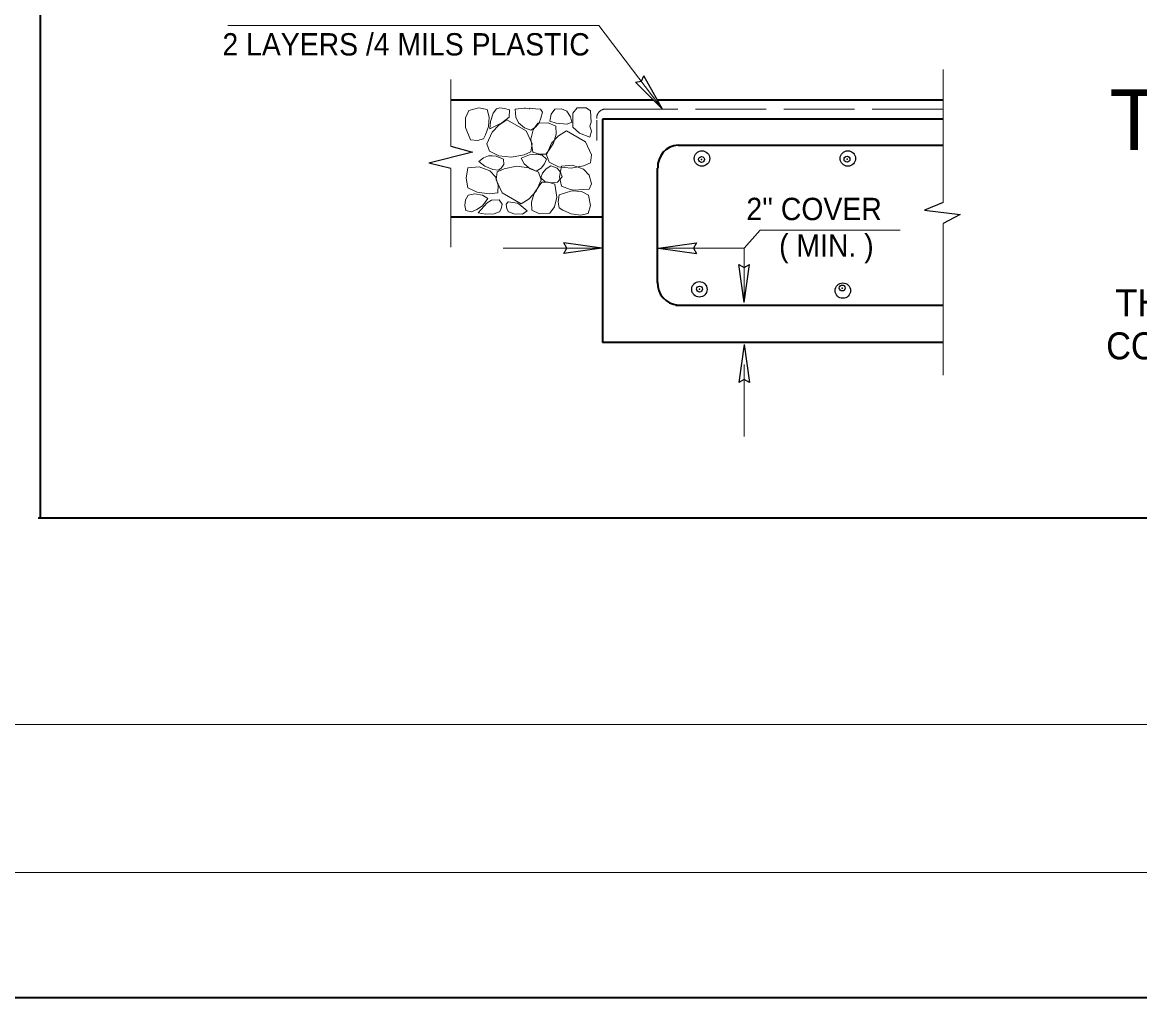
# Model space of a CAD drawing. Extents: x 34103 to 34476, y -22046 to -21727.
# Drawn here: x 34139.99 to 34177.9, y -21997.56 to -21964.48 of the extents above; entities that cross this region are included whole.
import ezdxf
from ezdxf.enums import TextEntityAlignment as Align

# ---------------------------------------------------------------- set-up
doc = ezdxf.new("R2010")
doc.units = 0
doc.header["$LTSCALE"] = 0.4
doc.header["$PDMODE"] = 32
doc.header["$PDSIZE"] = 0.2
doc.linetypes.add('LONG_DASHED', pattern=[7.5, 6, -1.5])
doc.layers.add('1', color=7, linetype='Continuous', lineweight=25)

msp = doc.modelspace()

# ---------------------------------------------------------------- linework, layer by layer
at = {"layer": '1', "lineweight": 13}
for p, q in [((34171.2306, -21970.5873), (34171.2306, -21966.0807)), ((34154.5338, -21968.6847), (34154.5338, -21966.4232)), ((34154.5338, -21969.4421), (34154.5338, -21972.1007)), ((34171.2306, -21971.2996), (34171.2306, -21976.4417)), ((34156.3048, -21972.1393), (34159.5627, -21972.1393)), ((34164.4784, -21972.1393), (34161.5759, -21972.1393)), ((34164.4784, -21972.1393), (34164.4784, -21973.9823)), ((34164.4851, -21978.5299), (34164.4851, -21976.0869))]:
    msp.add_line(p, q, dxfattribs=at)
at = {"layer": '1'}
for p, q in [((34161.7108, -21967.4271), (34160.7891, -21966.5069)), ((34161.7108, -21967.4271), (34161.0714, -21966.2924)), ((34154.5338, -21969.4421), (34153.7792, -21969.2605)), ((34159.6498, -21972.1386), (34158.3595, -21971.9613)), ((34159.6498, -21972.1386), (34158.3595, -21972.3158)), ((34161.5762, -21972.1398), (34162.8664, -21971.9625)), ((34161.5762, -21972.1398), (34162.8664, -21972.3172)), ((34164.479, -21973.982), (34164.3018, -21972.6917)), ((34164.479, -21973.982), (34164.6563, -21972.6917)), ((34164.4777, -21975.4046), (34164.3005, -21976.6948)), ((34164.4777, -21975.4046), (34164.6552, -21976.6948))]:
    msp.add_line(p, q, dxfattribs=at)
at = {"layer": '1', "lineweight": 35}
for p, q in [((34161.4095, -21967.1262), (34154.5338, -21967.1262)), ((34171.2255, -21967.1262), (34161.5413, -21967.1262)), ((34159.6754, -21967.7602), (34159.6754, -21975.3362)), ((34171.2255, -21967.7602), (34159.6754, -21967.7602)), ((34162.2416, -21968.6417), (34171.2255, -21968.6417)), ((34161.5409, -21973.3033), (34161.5409, -21969.4306)), ((34159.6754, -21971.0868), (34154.5338, -21971.0868)), ((34162.1617, -21974.0701), (34171.2255, -21974.0701)), ((34171.2255, -21975.3362), (34159.6754, -21975.3362))]:
    msp.add_line(p, q, dxfattribs=at)
at = {"layer": '1', "linetype": 'LONG_DASHED', "lineweight": 13}
for p, q in [((34171.2255, -21967.4289), (34159.8333, -21967.4289)), ((34159.4801, -21968.4859), (34159.4801, -21967.7969))]:
    msp.add_line(p, q, dxfattribs=at)
at = {"layer": '1', "lineweight": 35}
msp.add_lwpolyline([(34103.186, -21997.5558), (34476.373, -21997.5558), (34476.373, -21727.2399), (34103.186, -21727.2399)], close=True, dxfattribs=at)
at = {"layer": '1', "lineweight": 13}
for points in [[(34471.0532, -21993.3173), (34111.0533, -21993.3173), (34111.0533, -21763.3175), (34471.0532, -21763.3175)], [(34155.7565, -21967.4349), (34155.8243, -21967.6979), (34155.8092, -21968.0146), (34155.7001, -21968.3006), (34155.636, -21968.4369), (34155.4287, -21968.4839), (34155.1905, -21968.4688), (34155.0268, -21968.0531), (34155.0295, -21967.7222), (34155.1382, -21967.4714), (34155.4732, -21967.3778)], [(34156.1932, -21967.3816), (34156.0788, -21967.4115), (34155.9655, -21967.5642), (34155.8687, -21967.8463), (34155.8512, -21968.0964), (34156.2603, -21967.8941), (34156.5042, -21967.6994), (34156.5209, -21967.4448), (34156.3471, -21967.3986)], [(34157.4036, -21967.4107), (34157.5733, -21967.4277), (34157.6411, -21967.5296), (34157.582, -21967.7332), (34157.5222, -21967.8857), (34157.4036, -21968.0385), (34157.2427, -21968.1403), (34157.0302, -21968.0555), (34156.8268, -21967.8857), (34156.7335, -21967.699), (34156.7077, -21967.4277), (34157.0134, -21967.3937), (34157.0642, -21967.3937), (34157.1832, -21967.4107), (34157.2168, -21967.3937)], [(34158.4639, -21967.4952), (34158.5912, -21967.6823), (34158.6336, -21967.8687), (34158.4722, -21967.9369), (34158.0992, -21967.9028), (34157.887, -21967.8347), (34157.9295, -21967.5976), (34158.0567, -21967.4275), (34158.2855, -21967.4107)], [(34159.245, -21968.3786), (34159.3042, -21968.1749), (34159.245, -21968.0051), (34159.2871, -21967.8691), (34159.2701, -21967.4789), (34159.1173, -21967.3771), (34158.8121, -21967.3771), (34158.6682, -21967.5642), (34158.6682, -21968.0392), (34158.8969, -21968.2426)], [(34157.2438, -21968.8707), (34157.2849, -21968.5988), (34157.0816, -21968.1574), (34156.4293, -21967.7846), (34156.1652, -21967.9539), (34155.9277, -21968.2085), (34155.7505, -21968.5991), (34155.8428, -21968.8533), (34156.1577, -21969.0063), (34156.5895, -21969.0571), (34157.0138, -21968.9722)], [(34158.0915, -21968.0047), (34158.0995, -21968.2762), (34158.0146, -21968.5817), (34157.8449, -21968.8363), (34157.7522, -21968.9552), (34157.5396, -21968.9552), (34157.3107, -21968.8872), (34157.2429, -21968.4461), (34157.3192, -21968.1237), (34157.4805, -21967.9032), (34157.8279, -21967.8862)], [(34159.2625, -21969.2442), (34159.3038, -21968.9722), (34159.1004, -21968.531), (34158.448, -21968.1581), (34158.1839, -21968.3275), (34157.9465, -21968.582), (34157.7692, -21968.9726), (34157.8615, -21969.2268), (34158.1764, -21969.3799), (34158.6082, -21969.4306), (34159.0325, -21969.3457)], [(34156.2395, -21969.4287), (34156.1406, -21969.4931), (34155.9512, -21969.4746), (34155.6773, -21969.3563), (34155.4808, -21969.2009), (34155.6387, -21969.0742), (34155.8083, -21969.0059), (34155.9273, -21969.0059), (34156.0721, -21969.0226), (34156.3157, -21969.1253), (34156.3303, -21969.3033)], [(34157.4289, -21968.9552), (34157.6237, -21968.9892), (34157.7685, -21969.1249), (34157.7085, -21969.2776), (34157.5899, -21969.4302), (34157.4289, -21969.5321), (34157.2164, -21969.4473), (34157.013, -21969.2776), (34156.9199, -21969.0908), (34157.1997, -21968.9722)], [(34156.1228, -21970.2617), (34156.1307, -21970.0072), (34156.0458, -21969.7189), (34155.8512, -21969.5151), (34155.4861, -21969.3795), (34155.1045, -21969.4132), (34155.0447, -21969.7697), (34155.1045, -21970.092), (34155.4182, -21970.2447), (34155.8255, -21970.2959)], [(34156.1038, -21969.5485), (34156.0626, -21969.8204), (34156.2659, -21970.2617), (34156.9183, -21970.6344), (34157.1824, -21970.4652), (34157.4199, -21970.2106), (34157.5972, -21969.82), (34157.5048, -21969.5659), (34157.19, -21969.4129), (34156.7582, -21969.3621), (34156.3338, -21969.4469)], [(34157.9207, -21969.9222), (34157.7259, -21969.8882), (34157.5812, -21969.7526), (34157.6411, -21969.5999), (34157.7597, -21969.4473), (34157.9207, -21969.3453), (34158.1332, -21969.4302), (34158.2522, -21969.5662), (34158.3029, -21969.7189), (34158.1498, -21969.9052)], [(34159.2193, -21970.1427), (34159.3042, -21969.9564), (34159.2193, -21969.6681), (34159.0245, -21969.4643), (34158.6593, -21969.3287), (34158.2779, -21969.3623), (34158.2182, -21969.7189), (34158.2779, -21970.0412), (34158.5575, -21970.1427), (34158.6935, -21970.1769)], [(34157.2752, -21970.8557), (34157.2672, -21970.5841), (34157.3522, -21970.2788), (34157.5218, -21970.0242), (34157.6147, -21969.9052), (34157.8272, -21969.9052), (34158.0559, -21969.9731), (34158.1237, -21970.4143), (34158.0476, -21970.7368), (34157.8862, -21970.9572), (34157.5388, -21970.9742)], [(34155.4117, -21970.8337), (34155.2265, -21970.9034), (34155.0333, -21970.8602), (34155.0072, -21970.6985), (34155.0315, -21970.5064), (34155.1182, -21970.3372), (34155.3443, -21970.3019), (34155.6058, -21970.3447), (34155.7812, -21970.4579), (34155.6005, -21970.7022)], [(34159.1921, -21970.9662), (34158.9249, -21971.0153), (34158.6102, -21970.9772), (34158.3328, -21970.8478), (34158.2013, -21970.7742), (34158.1692, -21970.5641), (34158.2018, -21970.3276), (34158.6279, -21970.1939), (34158.9583, -21970.2208), (34159.2003, -21970.347), (34159.2697, -21970.6879)], [(34156.2409, -21970.8043), (34156.1812, -21970.9061), (34156.0035, -21970.9739), (34155.7058, -21970.9909), (34155.4602, -21970.9399), (34155.7656, -21970.6007), (34155.9095, -21970.5159), (34156.1732, -21970.4989), (34156.2659, -21970.6516)], [(34156.4269, -21970.805), (34156.4869, -21970.9069), (34156.6645, -21970.9747), (34156.9622, -21970.9918), (34157.1149, -21970.8724), (34156.8433, -21970.6519), (34156.7925, -21970.6178), (34156.4702, -21970.567), (34156.402, -21970.6522)]]:
    msp.add_lwpolyline(points, close=True, dxfattribs=at)
for points in [[(34471.0791, -21768.2913), (34126.0792, -21768.2913), (34126.0792, -21988.2912), (34471.0532, -21988.2912)], [(34161.5812, -21967.266), (34159.5482, -21964.5902), (34146.9682, -21964.5902)], [(34164.4784, -21972.1393), (34165.0278, -21971.5249), (34169.7767, -21971.5249)]]:
    msp.add_lwpolyline(points, dxfattribs=at)
at = {"layer": '1', "lineweight": 35}
msp.add_lwpolyline([(34140.6042, -21981.2803), (34140.6182, -21776.2912), (34466.0791, -21776.2913), (34466.0791, -21981.2912), (34140.5294, -21981.2912)], dxfattribs=at)
at = {"layer": '1'}
for points in [[(34160.7891, -21966.5069), (34160.992, -21966.4781), (34161.0714, -21966.2924)], [(34154.5338, -21968.6847), (34155.2663, -21968.8801), (34153.7792, -21969.2605)], [(34171.2306, -21970.5873), (34170.6025, -21970.8526), (34171.8039, -21970.9983), (34171.2306, -21971.2996)], [(34158.3595, -21972.3158), (34158.4593, -21972.1367), (34158.3595, -21971.9613)], [(34162.8664, -21971.9625), (34162.7665, -21972.1417), (34162.8664, -21972.3172)], [(34164.3018, -21972.6917), (34164.4809, -21972.7916), (34164.6563, -21972.6917)], [(34164.6552, -21976.6948), (34164.476, -21976.595), (34164.3005, -21976.6948)]]:
    msp.add_lwpolyline(points, dxfattribs=at)
for centre in [(34163.0475, -21969.0986), (34167.9984, -21969.0986), (34162.9614, -21973.5361), (34167.8262, -21973.5791)]:
    msp.add_circle(centre, 0.2619, dxfattribs=at)
at = {"layer": '1', "linetype": 'LONG_DASHED', "lineweight": 13}
msp.add_arc((34159.7813, -21967.7251), 0.303, 76.0112, 184.00707, dxfattribs=at)
at = {"layer": '1', "lineweight": 35}
for centre, start, end in [((34162.2885, -21969.3802), 93.63469, 183.26091), ((34162.2802, -21973.3299), 176.73909, 266.36531)]:
    msp.add_arc(centre, 0.74, start, end, dxfattribs=at)
at = {"layer": '1'}
for p in [(34163.0332, -21969.1322), (34167.9697, -21969.1226), (34162.9662, -21973.5266), (34167.8067, -21973.4915)]:
    msp.add_point(p, dxfattribs=at)

# ---------------------------------------------------------------- texts
at = {"layer": '1', "width": 0.95}
for s, height, p in [('2 LAYERS /4 MILS PLASTIC', 0.7576, (34153.0121, -21965.6061)), ("2'' COVER", 0.7577, (34166.8515, -21971.1892)), ('( MIN. )', 0.7577, (34167.2695, -21972.4279))]:
    msp.add_text(s, height=height, dxfattribs=at).set_placement(p, align=Align.CENTER)
at = {"layer": '1'}
for s, height, p in [('TERMINAL JOINT - TYPE 3 - BRIDGE APPROACH', 2.055, (34176.8722, -21968.8098)), ('THE TYPE 3 TERMINAL JOINT FOR BRIDGE APPROACHES,  AS SHOWN THIS DETAIL,  SHALL BE PAID FOR AS ', 0.9166, (34177.0691, -21974.4496))]:
    msp.add_text(s, height=height, dxfattribs=at).set_placement(p)
at = {"layer": '1', "width": 0.95}
msp.add_text("CONTINUOUSLY REINFORCED CONCRETE PAVEMENT.   SEE PLANS FOR VALUE OF PAVEMENT THICKNESS ''T''.", height=0.9166, dxfattribs=at).set_placement((34176.7609, -21975.9113))

doc.saveas('drawing.dxf')
